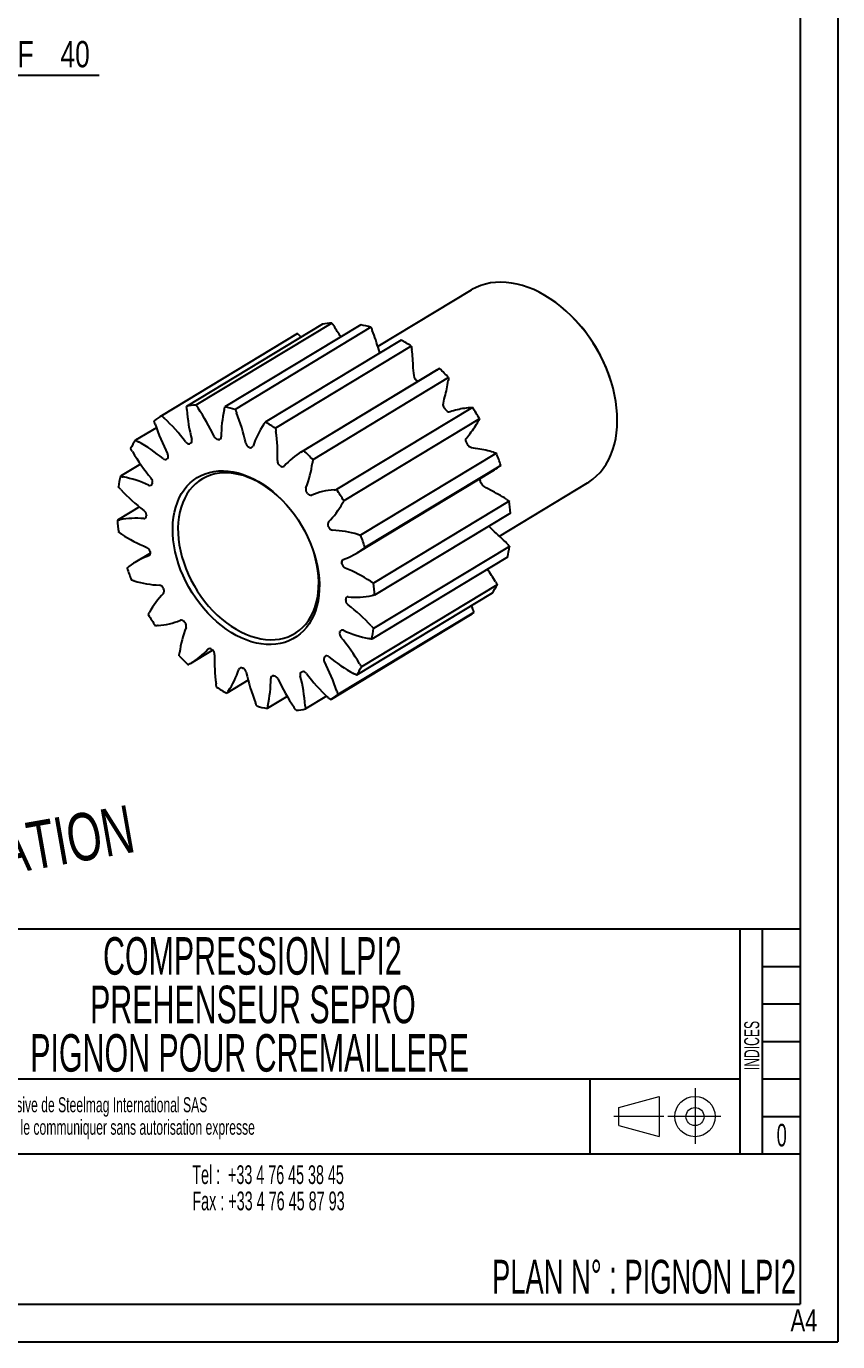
# Model space of a CAD drawing. Header units: millimetres. Extents: x 0 to 210, y 0 to 297.
# Drawn here: x 101.9 to 210, y 0.1 to 175.3 of the extents above; entities that cross this region are included whole.
import ezdxf

# ---------------------------------------------------------------- set-up
doc = ezdxf.new("R2010")
doc.units = ezdxf.units.MM
for name, color, linetype in [('COTES', 21, 'Continuous'), ('FIN', 5, 'Continuous'), ('TEXTE', 6, 'Continuous')]:
    doc.layers.add(name, color=color, linetype=linetype)
doc.layers.add('FORT', color=7, linetype='Continuous', lineweight=25)
doc.styles.add('SLDTEXTSTYLE0', font='TXT', dxfattribs={"width": 0.75})
doc.styles.add('SLDTEXTSTYLE1', font='TXT', dxfattribs={"width": 0.605})
doc.styles.add('SLDTEXTSTYLE2', font='TXT', dxfattribs={"width": 0.57})
doc.styles.add('SLDTEXTSTYLE3', font='TXT', dxfattribs={"width": 0.573043})
doc.styles.add('SLDTEXTSTYLE4', font='TXT', dxfattribs={"width": 0.7})
doc.dimstyles.new('SLDDIMSTYLE0', dxfattribs={"dimtxt": 3.5, "dimasz": 3.302, "dimexe": 0, "dimexo": 0.0625, "dimgap": 0.875, "dimtad": 0, "dimtih": 1, "dimtoh": 1, "dimdec": 3, "dimrnd": 1e-09, "dimzin": 12, "dimdsep": 46, "dimtxsty": 'SLDTEXTSTYLE0', "dimblk1": 'NONE', "dimsah": 1, "dimcen": 0, "dimadec": 0, "dimazin": 3, "dimtfac": 1, "dimtdec": 3, "dimtmove": 0, "dimatfit": 3, "dimldrblk": 'NONE', "dimfxl": 1, "dimfrac": 2, "dimtolj": 1, "dimtzin": 12, "dimarcsym": 0})

# ---------------------------------------------------------------- blocks, each defined once
blk = doc.blocks.new('Bloc1')
at = {"color": 7, "linetype": 'Continuous', "lineweight": 18}
for p, q in [((10.82, 7.42), (10.82, 0)), ((0.66, 4.82), (6.03, 6.31)), ((6.03, 6.31), (6.03, 0.94)), ((6.66, 3.62), (0, 3.62)), ((0.66, 2.43), (0.66, 4.82)), ((14.25, 3.62), (7.18, 3.62)), ((0.66, 2.43), (6.03, 0.94))]:
    blk.add_line(p, q, dxfattribs=at)
for radius in [2.69, 1.2]:
    blk.add_circle((10.82, 3.62), radius, dxfattribs=at)
blk = doc.blocks.new('SW_NOTE_0')
at = {"layer": 'TEXTE', "color": 0, "char_height": 2, "attachment_point": 1, "style": 'SLDTEXTSTYLE1'}
for s, insert in [('Ce document est la propriété exclusive de Steelmag International SAS', (0, 2.58)), ("Il est interdit d'en faire usage ou de le communiquer sans autorisation expresse", (0, -0.42))]:
    blk.add_mtext(s, dxfattribs=dict(at, insert=insert))
blk = doc.blocks.new('SW_NOTE_0_2')
at = {"layer": 'TEXTE', "color": 0, "char_height": 5, "attachment_point": 2, "style": 'SLDTEXTSTYLE1'}
for s, insert in [('COMPRESSION LPI2', (33.05, 6.45)), ('PREHENSEUR SEPRO', (33.12, -0.01)), ('PIGNON POUR CREMAILLERE', (32.68, -6.47))]:
    blk.add_mtext(s, dxfattribs=dict(at, insert=insert))
blk = doc.blocks.new('SW_NOTE_0_3')
at = {"layer": 'TEXTE', "color": 0, "char_height": 2.5, "attachment_point": 1}
for s, insert, style in [('Tel :  +33 4 76 45 38 45', (0, 3.22), 'SLDTEXTSTYLE2'), ('Fax : +33 4 76 45 87 93', (0, -0.28), 'SLDTEXTSTYLE3')]:
    blk.add_mtext(s, dxfattribs=dict(at, insert=insert, style=style))
blk = doc.blocks.new('_D')
at = {"layer": 'COTES'}
for p, q in [((75.33, 157.8), (80.99, 168.78)), ((80.99, 168.78), (111.62, 168.78)), ((57, 122.25), (75.33, 157.8))]:
    blk.add_line(p, q, dxfattribs=at)
blk.add_solid([(75.33, 157.8), (77.3, 160.51), (76.39, 160.97)], dxfattribs=at)
at = {"layer": 'COTES', "char_height": 3.5, "attachment_point": 1, "style": 'SLDTEXTSTYLE0'}
for s, insert in [('%%c', (82.58, 173.3)), ('PRIMITIF', (87.86, 173.35)), ('40', (106.45, 173.35))]:
    blk.add_mtext(s, dxfattribs=dict(at, insert=insert))
blk = doc.blocks.new('_None')

msp = doc.modelspace()

# ---------------------------------------------------------------- linework, layer by layer
at = {"layer": 'FIN'}
for p, q in [((209.9885, 297.0678), (209.9885, 0.0678)), ((204.9885, 292.0678), (204.9885, 5.0678)), ((4.9885, 55.0678), (204.9885, 55.0678)), ((196.9885, 25.0678), (196.9885, 55.0678)), ((199.9885, 25.0678), (199.9885, 55.0678)), ((199.9885, 50.0678), (204.9885, 50.0678)), ((199.9885, 45.0678), (204.9885, 45.0678)), ((199.9885, 40.0678), (204.9885, 40.0678)), ((68.4154, 35.0678), (196.9885, 35.0678)), ((176.9885, 35.0678), (176.9885, 25.0678)), ((199.9885, 35.0678), (204.9885, 35.0678)), ((199.9885, 30.0678), (204.9885, 30.0678)), ((204.9885, 25.0678), (4.9885, 25.0678)), ((4.9885, 5.0678), (204.9885, 5.0678)), ((-0.0115, 0.0678), (209.9885, 0.0678))]:
    msp.add_line(p, q, dxfattribs=at)
at = {"layer": 'FORT'}
for p, q in [((161.1483, 140.1666), (148.7249, 132.6566)), ((174.6217, 136.6034), (174.4961, 136.7282)), ((141.3442, 135.6064), (123.2536, 124.6706)), ((142.5921, 135.7812), (124.5016, 124.8454)), ((146.4487, 135.5441), (128.3581, 124.6083)), ((147.8163, 135.2086), (129.7257, 124.2728)), ((137.8769, 134.2786), (119.7864, 123.3428)), ((138.0205, 134.3638), (119.9299, 123.428)), ((151.8282, 133.515), (133.7376, 122.5792)), ((138.3579, 134.0503), (138.5177, 133.8978)), ((153.1816, 132.7019), (135.091, 121.7661)), ((148.9974, 131.8038), (148.8446, 132.2463)), ((156.9562, 129.7177), (138.8656, 118.7818)), ((156.5369, 129.4787), (138.4463, 118.5429)), ((158.1628, 128.5067), (140.0722, 117.5709)), ((156.5369, 129.4787), (156.6693, 129.5573)), ((179.8268, 127.9097), (179.7748, 128.0789)), ((161.3306, 124.5238), (143.24, 113.588)), ((162.2724, 123.0335), (144.1818, 112.0977)), ((119.2281, 121.8337), (116.4583, 120.1593)), ((164.5233, 118.4419), (146.4327, 107.5061)), ((117.1049, 116.9784), (114.4265, 115.3593)), ((145.9714, 105.1484), (164.062, 116.0842)), ((165.108, 116.8181), (147.0175, 105.8823)), ((162.3475, 114.9115), (162.3252, 115.0343)), ((164.9241, 107.3937), (176.6681, 114.493)), ((116.9717, 111.274), (114.0335, 109.4978)), ((166.2217, 112.0672), (148.1311, 101.1314)), ((166.3922, 110.4689), (148.3016, 99.5331)), ((164.0426, 108.1969), (163.5015, 108.7215)), ((166.2596, 106.0238), (148.169, 95.088)), ((118.4305, 105.1319), (116.3637, 103.8825)), ((165.9991, 104.6074), (147.9086, 93.6716)), ((164.6333, 100.9033), (146.5427, 89.9675)), ((163.9674, 99.8074), (145.8768, 88.8716)), ((142.5487, 85.6881), (160.6393, 96.6239)), ((161.5019, 97.2067), (143.4114, 86.2709)), ((123.8888, 90.488), (126.7166, 92.1975)), ((131.4558, 88.1796), (128.5975, 86.4518)), ((136.6472, 86.0368), (133.977, 84.4226)), ((141.908, 86.0689), (139.0815, 84.3603))]:
    msp.add_line(p, q, dxfattribs=at)
at = {"layer": 'FORT', "flags": 128}
for points in [[(180.5418, 124.4754), (180.4263, 125.3434), (180.2645, 126.2195), (180.057, 127.1), (179.8046, 127.9815), (179.5083, 128.8603), (179.1693, 129.733), (178.789, 130.596), (178.369, 131.4459), (177.9108, 132.2791), (177.4164, 133.0925), (176.8877, 133.8826), (176.3269, 134.6464), (175.7362, 135.3807), (175.118, 136.0826), (174.4748, 136.7492), (173.8092, 137.3779), (173.1239, 137.9662), (172.4216, 138.5116), (171.7051, 139.012), (170.9774, 139.4653), (170.2414, 139.8698), (169.4999, 140.2238), (168.7561, 140.5259), (168.0129, 140.7748), (167.2734, 140.9696), (166.5404, 141.1095), (165.8169, 141.1939), (165.1059, 141.2224), (164.4102, 141.1951), (163.7326, 141.1119), (163.0758, 140.9731), (162.4425, 140.7795), (161.8353, 140.5317), (161.2566, 140.2308), (161.1483, 140.1666)], [(137.8769, 134.2786), (137.8906, 134.2869), (138.0205, 134.3638)], [(176.6681, 114.493), (176.8379, 114.5989), (177.3696, 114.9773), (177.8672, 115.4054), (178.3287, 115.8815), (178.7524, 116.4037), (179.1364, 116.9699), (179.4792, 117.5778), (179.7794, 118.225), (180.0359, 118.9089), (180.2475, 119.6266), (180.4135, 120.3754), (180.5332, 121.1522), (180.606, 121.9538), (180.6318, 122.7771), (180.6103, 123.6188), (180.5418, 124.4754)], [(121.4729, 106.8942), (121.4127, 107.6702), (121.3989, 108.4312), (121.4316, 109.1735), (121.5107, 109.8936), (121.6359, 110.5881), (121.8065, 111.2537), (122.0217, 111.8871), (122.2805, 112.4854), (122.5816, 113.0458), (122.9236, 113.5654), (123.305, 114.042), (123.7238, 114.4732), (124.1781, 114.8569), (124.6656, 115.1913), (125.1842, 115.4748), (125.7313, 115.7062), (126.3043, 115.8841), (126.9004, 116.008), (127.5169, 116.077), (128.1508, 116.091), (128.7991, 116.0497), (129.4587, 115.9536), (130.1264, 115.8029), (130.799, 115.5984), (131.4734, 115.3411), (132.1464, 115.0322), (132.8147, 114.6732), (133.4751, 114.2658), (134.1246, 113.812), (134.76, 113.3138), (135.3782, 112.7737), (135.9764, 112.1943), (136.5516, 111.5782), (137.1012, 110.9285), (137.6226, 110.2483), (138.1131, 109.5407), (138.5706, 108.8091), (138.9928, 108.0572), (139.3777, 107.2883), (139.7234, 106.5062), (140.0284, 105.7146), (140.2912, 104.9173), (140.5105, 104.1181), (140.6853, 103.3208), (140.8147, 102.5292), (140.8981, 101.7471), (140.9352, 100.9781), (140.9257, 100.226), (140.8697, 99.4944), (140.7675, 98.7866), (140.6196, 98.1062), (140.4266, 97.4563), (140.1894, 96.8401), (139.9093, 96.2604), (139.5875, 95.7201), (139.2256, 95.2217), (138.8253, 94.7676), (138.3885, 94.3599), (137.9173, 94.0006), (137.4139, 93.6914), (136.8808, 93.4338), (136.3204, 93.2291), (135.7355, 93.0781), (135.1288, 92.9816), (134.5032, 92.9401), (133.8618, 92.9537), (133.2075, 93.0224), (132.5434, 93.1459), (131.8729, 93.3236), (131.1989, 93.5546), (130.5248, 93.8379), (129.8538, 94.172), (129.189, 94.5555), (128.5337, 94.9863), (127.8909, 95.4627), (127.2637, 95.9821), (126.6552, 96.5422), (126.0681, 97.1403), (125.5053, 97.7736), (124.9695, 98.4389), (124.4633, 99.1333), (123.989, 99.8533), (123.5489, 100.5955), (123.1451, 101.3563), (122.7796, 102.1323), (122.454, 102.9196), (122.1699, 103.7145), (121.9288, 104.5132), (121.7316, 105.3119), (121.5794, 106.1069), (121.4729, 106.8942)], [(135.8874, 112.2842), (135.3303, 112.8052), (134.7174, 113.3217), (134.0885, 113.7953), (133.4465, 114.2236), (132.7947, 114.6045), (132.1364, 114.9361), (131.4748, 115.2167), (130.8133, 115.4449), (130.155, 115.6196), (129.5034, 115.7399), (128.8616, 115.8053), (128.2328, 115.8153), (127.6202, 115.77), (127.0269, 115.6695), (126.4557, 115.5145), (125.9095, 115.3055), (125.3911, 115.0438), (124.9031, 114.7305), (124.4478, 114.3673), (124.0275, 113.9559), (123.6443, 113.4985), (123.3002, 112.9972), (122.9969, 112.4547), (122.7358, 111.8735), (122.5182, 111.2566), (122.3453, 110.607), (122.2179, 109.928), (122.1367, 109.2231), (122.102, 108.4956), (122.114, 107.7492), (122.1726, 106.9876)], [(122.1726, 106.9876), (122.2777, 106.2147), (122.4286, 105.4342), (122.6245, 104.6501), (122.8646, 103.8663), (123.1476, 103.0866), (123.4721, 102.315), (123.8365, 101.5553), (124.239, 100.8113), (124.6776, 100.0867), (125.15, 99.3851), (125.654, 98.7099), (126.187, 98.0647), (126.7463, 97.4525), (127.3293, 96.8765), (127.9329, 96.3394), (128.5542, 95.844), (129.19, 95.3928), (129.8373, 94.9879), (130.4927, 94.6315), (131.1531, 94.3252), (131.8151, 94.0706), (132.4754, 93.8691), (133.1308, 93.7215), (133.7779, 93.6286), (134.4136, 93.5908), (135.0346, 93.6085), (135.638, 93.6814), (136.2206, 93.8093), (136.7796, 93.9914), (137.3122, 94.2269), (137.8158, 94.5146), (138.2878, 94.853), (138.7258, 95.2405), (139.1278, 95.6752), (139.4916, 96.1549), (139.8156, 96.6771), (140.098, 97.2393), (140.3375, 97.8388), (140.5328, 98.4724), (140.683, 99.1371), (140.7874, 99.8295), (140.8455, 100.5461), (140.8568, 101.2836), (140.8214, 102.038), (140.7395, 102.8057), (140.6115, 103.5829), (140.438, 104.3657), (140.2399, 105.0842)], [(161.1975, 98.133), (161.2551, 97.9663), (161.3607, 97.6506)]]:
    msp.add_lwpolyline(points, dxfattribs=at)
at = {"layer": 'FORT'}
for centre, radius, start, end in [((143.593, 124.0912), 11.7327, 94.893587, 101.050475), ((118.6245, 119.1167), 29.1917, 30.493992, 33.870189), ((143.236, 119.4962), 16.3663, 73.748235, 78.679586), ((159.9422, 121.9099), 20.7699, 17.278669, 45.027535), ((122.8552, 124.8808), 27.0129, 15.822965, 21.47413), ((140.6355, 113.3514), 23.0618, 57.042413, 60.965678), ((131.9009, 129.2496), 21.5581, 1.465622, 8.034341), ((136.8317, 108.4581), 29.2739, 43.22464, 46.571029), ((142.8563, 130.2491), 15.4042, 343.798533, 352.01829), ((125.5024, 113.1554), 11.7327, 94.893587, 101.050475), ((100.5916, 108.2161), 29.1242, 25.303338, 33.875872), ((125.1455, 108.5604), 16.3663, 73.748235, 78.679586), ((161.8596, 114.1031), 10.4332, 94.819486, 105.479726), ((134.6704, 106.6331), 32.1068, 30.717617, 33.864121), ((125.1309, 114.5021), 10.3306, 120.22856, 126.930827), ((101.3598, 103.1806), 27.4746, 37.600856, 46.513602), ((146.6417, 126.0054), 23.4277, 184.319347, 194.232397), ((145.0645, 120.4911), 17.2086, 167.434702, 179.615343), ((105.3287, 114.1394), 26.4168, 12.380086, 21.529493), ((138.8458, 109.2238), 24.1582, 38.387918, 38.605893), ((152.4573, 127.9003), 10.9543, 321.449203, 331.768301), ((145.7564, 131.096), 28.0984, 198.208052, 206.988225), ((143.5363, 115.5516), 12.0606, 145.98414, 161.429149), ((122.545, 102.4155), 23.0618, 57.042413, 60.965678), ((114.6405, 118.3892), 20.7256, 357.39044, 8.148688), ((126.675, 113.2007), 12.3614, 145.740938, 151.687211), ((105.9539, 100.4765), 22.3122, 50.585804, 60.827054), ((123.5785, 120.2195), 0.5284, 211.377224, 281.863557), ((126.585, 112.043), 8.1892, 110.275133, 110.723487), ((123.5508, 120.0885), 0.4132, 298.371147, 22.34754), ((127.5608, 120.9231), 0.6897, 202.05784, 260.471662), ((126.8326, 109.6874), 10.5734, 86.293099, 86.671228), ((127.5281, 120.5689), 0.3304, 267.948429, 6.569333), ((131.918, 119.9689), 0.8041, 191.899902, 244.369706), ((125.7195, 105.283), 15.1373, 66.964845, 67.262526), ((131.7988, 119.4944), 0.3214, 240.948696, 341.54272), ((138.5856, 108.9777), 24.5104, 26.006875, 26.222757), ((140.9197, 133.421), 28.9397, 210.693389, 219.302353), ((120.4107, 117.9785), 0.3925, 222.291477, 309.419588), ((126.804, 111.8954), 8.4354, 136.30953, 136.749119), ((120.248, 118.0435), 0.5582, 324.863326, 32.66548), ((136.1562, 117.4412), 0.8117, 179.692794, 231.818505), ((143.4019, 110.3658), 9.5613, 120.294739, 138.332517), ((118.7411, 97.5223), 29.2739, 43.22464, 46.571029), ((160.0987, 104.7362), 14.4009, 73.664634, 82.26214), ((136.4854, 107.4274), 30.1237, 18.163981, 21.447124), ((123.0232, 100.7568), 20.4215, 51.547295, 51.791108), ((136.005, 117.0133), 0.3865, 223.065148, 311.160724), ((125.4622, 119.1712), 14.6948, 338.654556, 352.190086), ((159.2025, 124.1224), 9.3929, 301.155275, 306.944053), ((131.4992, 111.4879), 17.5061, 167.223536, 171.938388), ((111.5711, 99.5051), 16.1117, 65.725857, 78.454231), ((118.3579, 114.4713), 0.3232, 239.652972, 339.856667), ((117.9933, 114.6105), 0.7166, 345.152307, 42.019305), ((129.2565, 110.4912), 11.2794, 159.578131, 159.940313), ((141.6224, 110.0081), 21.2973, 13.073883, 13.310965), ((133.1096, 131.0441), 25.5196, 223.127924, 232.490832), ((139.8304, 113.6287), 0.7084, 164.133341, 221.461487), ((120.4209, 98.0859), 24.1582, 38.387918, 38.605893), ((139.7974, 113.3624), 0.5192, 211.928607, 283.291979), ((143.7223, 103.4495), 10.1481, 94.690288, 112.02413), ((116.5798, 95.6973), 32.1068, 30.717617, 33.864121), ((154.7472, 95.21), 20.3911, 56.984698, 63.801869), ((117.0748, 110.1546), 0.8145, 0.474366, 52.472714), ((134.6703, 116.7697), 10.5948, 315.077596, 331.919541), ((142.1204, 108.6878), 24.3371, 4.19691, 7.981874), ((138.3053, 111.2789), 24.3371, 184.19691, 187.981874), ((116.4999, 98.3954), 11.3753, 84.760014, 100.820702), ((117.5605, 110.0503), 0.3279, 266.21272, 5.381554), ((134.0014, 109.6405), 16.1205, 178.148585, 178.434035), ((142.6133, 108.9618), 0.5488, 143.504476, 212.125866), ((120.1607, 97.8398), 24.5104, 26.006875, 26.222757), ((125.2596, 124.0331), 19.556, 236.858577, 248.042263), ((142.8178, 108.8488), 0.6809, 202.6049, 261.546152), ((142.1518, 94.4421), 13.7449, 73.48701, 87.640447), ((118.3949, 96.4916), 30.1237, 18.163981, 21.447124), ((146.8499, 88.4449), 26.1865, 43.19335, 48.962857), ((117.6114, 105.1695), 0.8, 12.531713, 65.187596), ((118.0346, 105.1074), 0.4065, 296.670437, 21.639492), ((139.1376, 110.1607), 21.2973, 193.073883, 193.310965), ((141.0899, 113.2227), 9.435, 288.720523, 306.919296), ((148.9265, 108.4789), 17.5061, 347.223536, 351.938388), ((121.2453, 95.8083), 9.435, 108.720523, 126.919296), ((144.3005, 103.9235), 0.4065, 116.670437, 201.639492), ((123.1975, 98.8702), 21.2973, 13.073883, 13.310965), ((144.7237, 103.8614), 0.8, 192.531713, 245.187596), ((143.9403, 112.5394), 30.1237, 198.163981, 201.447124), ((137.0755, 84.9978), 19.556, 56.858577, 68.042263), ((139.3151, 86.4223), 29.1669, 30.710473, 34.609107), ((120.1833, 114.5889), 13.7449, 253.48701, 267.640447), ((119.5173, 100.1821), 0.6809, 22.6049, 81.546152), ((142.1744, 111.1911), 24.5104, 206.006875, 206.222757), ((119.7219, 100.0691), 0.5488, 323.504476, 32.125866), ((124.0298, 97.752), 24.3371, 4.19691, 7.981874), ((153.7507, 106.7661), 12.3614, 325.740938, 331.687211), ((127.6648, 92.2612), 10.5948, 135.077596, 151.919541), ((128.3337, 99.3904), 16.1205, 358.148585, 358.434035), ((145.2603, 98.8764), 0.8145, 180.474366, 232.472714), ((144.7746, 98.9806), 0.3279, 86.21272, 185.381554), ((129.2256, 77.9868), 25.5196, 43.127924, 52.490832), ((145.8352, 110.6356), 11.3753, 264.760014, 280.820702), ((145.7553, 113.3336), 32.1068, 210.717617, 213.864121), ((155.2931, 105.467), 10.3335, 301.155645, 306.930404), ((118.6128, 105.5815), 10.1481, 274.690288, 292.02413), ((136.8729, 89.8598), 14.6948, 158.654556, 172.190086), ((122.5377, 95.6686), 0.5192, 31.928607, 103.291979), ((141.9142, 110.945), 24.1582, 218.387918, 218.605893), ((122.5047, 95.4022), 0.7084, 344.133341, 41.461487), ((133.0787, 98.5397), 11.2794, 339.578131, 339.940313), ((143.9772, 94.5596), 0.3232, 59.652972, 159.856667), ((150.7641, 109.5258), 16.1117, 245.725857, 258.454231), ((130.8359, 97.5431), 17.5061, 347.223536, 351.938388), ((144.3418, 94.4204), 0.7166, 165.152307, 222.019305), ((121.4155, 75.6099), 28.9397, 30.693389, 39.302353), ((143.594, 111.5086), 29.2739, 223.22464, 226.571029), ((118.9332, 98.6651), 9.5613, 300.294739, 318.332517), ((126.3301, 92.0177), 0.3865, 43.065148, 131.160724), ((139.312, 108.2741), 20.4215, 231.547295, 231.791108), ((126.1789, 91.5897), 0.8117, 359.692794, 51.818505), ((147.6947, 90.6417), 20.7256, 177.39044, 188.148688), ((142.0871, 90.9874), 0.5582, 144.863326, 212.66548), ((135.5311, 97.1355), 8.4354, 316.30953, 316.749119), ((141.9244, 91.0524), 0.3925, 42.291477, 129.419588), ((156.3813, 108.5544), 22.3122, 230.585804, 240.827054), ((118.7988, 93.4794), 12.0606, 325.98414, 341.429149), ((130.5363, 89.5366), 0.3214, 60.948696, 161.54272), ((136.6156, 103.7479), 15.1373, 246.964845, 247.262526), ((130.4171, 89.0621), 0.8041, 11.899902, 64.369706), ((116.5787, 77.9349), 28.0984, 18.208052, 26.988225), ((135.6601, 95.8303), 12.3614, 325.740938, 331.687211), ((157.0064, 94.8915), 26.4168, 192.380086, 201.529493), ((117.2706, 88.5398), 17.2086, 347.434702, 359.615343), ((134.8071, 88.4621), 0.3304, 87.948429, 186.569333), ((135.5025, 99.3436), 10.5734, 266.293099, 266.671228), ((134.7744, 88.1078), 0.6897, 22.05784, 80.471662), ((161.7435, 100.8148), 29.1242, 205.303338, 213.875872), ((138.7843, 88.9425), 0.4132, 118.371147, 202.34754), ((115.6934, 83.0255), 23.4277, 4.319347, 14.232397), ((135.7501, 96.9879), 8.1892, 290.275133, 290.723487), ((138.7566, 88.8114), 0.5284, 31.377224, 101.863557), ((160.9753, 105.8503), 27.4746, 217.600856, 226.513602), ((139.7902, 106.6154), 23.0618, 237.042413, 240.965678), ((137.2042, 94.5288), 10.3306, 300.22856, 306.930827), ((137.1896, 100.4705), 16.3663, 253.748235, 258.679586), ((136.8327, 95.8755), 11.7327, 274.893587, 281.050475)]:
    msp.add_arc(centre, radius, start, end, dxfattribs=at)
for points in [[(142.5921, 135.7812), (142.5961, 135.7756), (142.6018, 135.7673), (142.6093, 135.7565)], [(142.6093, 135.7565), (142.6211, 135.7395), (142.6385, 135.7144), (142.6601, 135.6831)], [(142.6601, 135.6831), (142.6837, 135.6489), (142.7119, 135.6078), (142.7427, 135.5626)], [(142.7427, 135.5626), (142.7762, 135.5135), (142.8124, 135.4601), (142.8489, 135.4058)], [(142.8489, 135.4058), (142.8534, 135.3991), (142.8579, 135.3924), (142.8624, 135.3856)], [(147.8163, 135.2086), (147.8189, 135.2023), (147.8227, 135.1931), (147.8276, 135.181)], [(147.8276, 135.181), (147.8354, 135.1621), (147.8469, 135.1342), (147.8611, 135.0994)], [(147.8611, 135.0994), (147.8766, 135.0613), (147.8951, 135.0157), (147.9152, 134.9655)], [(147.9152, 134.9655), (147.9371, 134.9111), (147.9606, 134.8519), (147.9842, 134.792)], [(138.0205, 134.3638), (138.0254, 134.3594), (138.0325, 134.3529), (138.0418, 134.3443)], [(138.0418, 134.3443), (138.0565, 134.3309), (138.0781, 134.3112), (138.105, 134.2864)], [(138.105, 134.2864), (138.1343, 134.2593), (138.1695, 134.2268), (138.208, 134.191)], [(138.208, 134.191), (138.2499, 134.152), (138.2951, 134.1096), (138.3409, 134.0663)], [(138.3409, 134.0663), (138.3466, 134.061), (138.3523, 134.0556), (138.3579, 134.0503)], [(147.9842, 134.792), (147.9871, 134.7846), (147.9901, 134.7771), (147.993, 134.7697)], [(153.1816, 132.7019), (153.1826, 132.6956), (153.1841, 132.6864), (153.186, 132.6743)], [(153.186, 132.6743), (153.189, 132.6553), (153.1934, 132.6273), (153.1988, 132.5923)], [(153.1988, 132.5923), (153.2047, 132.5542), (153.2117, 132.5084), (153.2191, 132.4583)], [(153.2191, 132.4583), (153.2272, 132.4038), (153.2358, 132.3448), (153.2442, 132.285)], [(153.2442, 132.285), (153.2453, 132.2776), (153.2463, 132.2701), (153.2474, 132.2627)], [(153.6333, 128.5012), (153.5217, 128.8686), (153.464, 129.3026), (153.4519, 129.801)], [(156.8644, 129.6678), (156.8912, 129.6826), (156.9136, 129.6947), (156.9295, 129.7033)], [(156.9295, 129.7033), (156.9382, 129.708), (156.9449, 129.7116), (156.9494, 129.714)], [(156.9494, 129.714), (156.9524, 129.7156), (156.9546, 129.7168), (156.9562, 129.7177)], [(156.6693, 129.5573), (156.7008, 129.5756), (156.7323, 129.5937), (156.7625, 129.6108)], [(156.7625, 129.6108), (156.7997, 129.6319), (156.8346, 129.6514), (156.8644, 129.6678)], [(158.1141, 128.1301), (158.1131, 128.1235), (158.1122, 128.1168), (158.1113, 128.1101)], [(158.1353, 128.2863), (158.1289, 128.2371), (158.1217, 128.1839), (158.1141, 128.1301)], [(158.1508, 128.4074), (158.1465, 128.3729), (158.1413, 128.3316), (158.1353, 128.2863)], [(158.1598, 128.4816), (158.1578, 128.4644), (158.1547, 128.439), (158.1508, 128.4074)], [(158.1628, 128.5067), (158.1621, 128.501), (158.1611, 128.4926), (158.1598, 128.4816)], [(123.2541, 124.6607), (123.2539, 124.6651), (123.2537, 124.6684), (123.2536, 124.6706)], [(123.2557, 124.6312), (123.255, 124.6441), (123.2545, 124.654), (123.2541, 124.6607)], [(123.2612, 124.5344), (123.2588, 124.5744), (123.257, 124.6075), (123.2557, 124.6312)], [(123.2707, 124.3819), (123.267, 124.4378), (123.2638, 124.49), (123.2612, 124.5344)], [(124.5016, 124.8454), (124.5055, 124.8398), (124.5112, 124.8315), (124.5187, 124.8207)], [(124.5187, 124.8207), (124.5305, 124.8037), (124.5479, 124.7786), (124.5695, 124.7473)], [(124.5695, 124.7473), (124.5931, 124.713), (124.6213, 124.672), (124.6522, 124.6268)], [(124.6522, 124.6268), (124.6856, 124.5776), (124.7218, 124.5242), (124.7583, 124.47)], [(124.7583, 124.47), (124.7628, 124.4633), (124.7674, 124.4565), (124.7719, 124.4498)], [(128.2966, 124.3577), (128.3081, 124.4065), (128.3191, 124.4517), (128.3286, 124.4903)], [(128.3286, 124.4903), (128.3371, 124.525), (128.3443, 124.5537), (128.3495, 124.5742)], [(128.3495, 124.5742), (128.3523, 124.5853), (128.3544, 124.5939), (128.3559, 124.5997)], [(128.3559, 124.5997), (128.3569, 124.6035), (128.3576, 124.6064), (128.3581, 124.6083)], [(157.4378, 124.878), (157.4509, 125.1674), (157.5241, 125.5253), (157.6487, 125.9511)], [(160.9831, 124.4994), (161.0214, 124.5027), (161.0597, 124.5058), (161.0964, 124.5086)], [(161.0964, 124.5086), (161.1416, 124.512), (161.1837, 124.5149), (161.2198, 124.5172)], [(161.2198, 124.5172), (161.2523, 124.5193), (161.2792, 124.5209), (161.2984, 124.522)], [(161.2984, 124.522), (161.3089, 124.5226), (161.317, 124.5231), (161.3224, 124.5234)], [(161.3224, 124.5234), (161.326, 124.5236), (161.3287, 124.5237), (161.3306, 124.5238)], [(118.9269, 122.7497), (118.9255, 122.7542), (118.9245, 122.7577), (118.9237, 122.76)], [(118.9364, 122.7191), (118.9323, 122.7325), (118.9291, 122.7427), (118.9269, 122.7497)], [(118.9677, 122.619), (118.9547, 122.6603), (118.944, 122.6946), (118.9364, 122.7191)], [(119.9299, 123.428), (119.9348, 123.4236), (119.9419, 123.4171), (119.9513, 123.4085)], [(119.9513, 123.4085), (119.9659, 123.3951), (119.9875, 123.3754), (120.0144, 123.3506)], [(120.0144, 123.3506), (120.0438, 123.3235), (120.0789, 123.291), (120.1174, 123.2552)], [(120.1174, 123.2552), (120.1593, 123.2162), (120.2046, 123.1738), (120.2504, 123.1305)], [(120.2504, 123.1305), (120.256, 123.1252), (120.2617, 123.1198), (120.2674, 123.1144)], [(123.2805, 124.241), (123.277, 124.2887), (123.2737, 124.3364), (123.2707, 124.3819)], [(128.2681, 124.2349), (128.2776, 124.2766), (128.2872, 124.3181), (128.2966, 124.3577)], [(129.7257, 124.2728), (129.7283, 124.2665), (129.7321, 124.2573), (129.7371, 124.2452)], [(129.7371, 124.2452), (129.7448, 124.2263), (129.7563, 124.1984), (129.7705, 124.1636)], [(129.7705, 124.1636), (129.786, 124.1255), (129.8045, 124.0798), (129.8246, 124.0297)], [(129.8246, 124.0297), (129.8465, 123.9753), (129.87, 123.9161), (129.8936, 123.8562)], [(129.8936, 123.8562), (129.8966, 123.8487), (129.8995, 123.8413), (129.9024, 123.8339)], [(159.075, 124.1578), (158.6958, 124.0522), (158.4049, 123.9679), (158.2056, 123.9127)], [(162.117, 122.7342), (162.1142, 122.729), (162.1114, 122.7237), (162.1085, 122.7184)], [(162.1826, 122.8579), (162.1622, 122.8189), (162.1399, 122.7767), (162.117, 122.7342)], [(162.2323, 122.9543), (162.2183, 122.9268), (162.2013, 122.8939), (162.1826, 122.8579)], [(162.2623, 123.0135), (162.2554, 122.9997), (162.2452, 122.9795), (162.2323, 122.9543)], [(162.2724, 123.0335), (162.2701, 123.0289), (162.2667, 123.0222), (162.2623, 123.0135)], [(119.0178, 122.4613), (118.9993, 122.5191), (118.9822, 122.573), (118.9677, 122.619)], [(119.0649, 122.3162), (119.0488, 122.3653), (119.0329, 122.4144), (119.0178, 122.4613)], [(133.5395, 122.2985), (133.561, 122.3301), (133.5827, 122.3615), (133.6035, 122.3913)], [(133.6035, 122.3913), (133.6291, 122.428), (133.6532, 122.462), (133.6739, 122.4909)], [(133.6739, 122.4909), (133.6925, 122.5169), (133.708, 122.5384), (133.7191, 122.5537)], [(133.7191, 122.5537), (133.7251, 122.562), (133.7298, 122.5684), (133.7329, 122.5727)], [(133.7329, 122.5727), (133.735, 122.5756), (133.7366, 122.5777), (133.7376, 122.5792)], [(135.091, 121.7661), (135.092, 121.7598), (135.0935, 121.7506), (135.0954, 121.7385)], [(135.0954, 121.7385), (135.0984, 121.7195), (135.1028, 121.6915), (135.1082, 121.6565)], [(135.1082, 121.6565), (135.1141, 121.6184), (135.1211, 121.5726), (135.1286, 121.5225)], [(135.1286, 121.5225), (135.1367, 121.468), (135.1452, 121.409), (135.1537, 121.3492)], [(135.1537, 121.3492), (135.1547, 121.3417), (135.1558, 121.3343), (135.1568, 121.3269)], [(160.4609, 120.3438), (160.5845, 120.5189), (160.7751, 120.7619), (161.0242, 121.0734)], [(116.4583, 120.1593), (116.4637, 120.1565), (116.4715, 120.1524), (116.4817, 120.147)], [(116.4817, 120.147), (116.4978, 120.1385), (116.5215, 120.1259), (116.551, 120.1102)], [(116.551, 120.1102), (116.5833, 120.0929), (116.622, 120.0722), (116.6644, 120.0492)], [(116.6644, 120.0492), (116.7105, 120.0242), (116.7605, 119.9969), (116.8111, 119.9689)], [(116.8111, 119.9689), (116.8173, 119.9654), (116.8236, 119.962), (116.8299, 119.9585)], [(162.0377, 119.006), (161.6076, 119.0636), (161.2624, 119.1361), (161.0065, 119.2309)], [(115.798, 119.0538), (115.7955, 119.0581), (115.7936, 119.0613), (115.7924, 119.0635)], [(115.8144, 119.0252), (115.8072, 119.0377), (115.8017, 119.0473), (115.798, 119.0538)], [(115.8684, 118.9314), (115.846, 118.9701), (115.8275, 119.0022), (115.8144, 119.0252)], [(115.9542, 118.7842), (115.9226, 118.838), (115.8933, 118.8884), (115.8684, 118.9314)], [(116.0341, 118.6489), (116.0069, 118.6947), (115.9799, 118.7404), (115.9542, 118.7842)], [(138.5787, 118.6215), (138.6102, 118.6398), (138.6417, 118.6579), (138.672, 118.675)], [(138.672, 118.675), (138.7092, 118.6961), (138.744, 118.7155), (138.7738, 118.732)], [(138.7738, 118.732), (138.8007, 118.7468), (138.823, 118.7589), (138.8389, 118.7675)], [(138.8389, 118.7675), (138.8476, 118.7722), (138.8543, 118.7758), (138.8588, 118.7782)], [(138.8588, 118.7782), (138.8618, 118.7798), (138.8641, 118.781), (138.8656, 118.7818)], [(140.0602, 117.4716), (140.056, 117.4371), (140.0507, 117.3958), (140.0448, 117.3505)], [(140.0693, 117.5458), (140.0672, 117.5286), (140.0642, 117.5032), (140.0602, 117.4716)], [(140.0722, 117.5709), (140.0716, 117.5652), (140.0706, 117.5568), (140.0693, 117.5458)], [(164.1491, 118.5558), (164.1906, 118.5438), (164.2319, 118.5315), (164.2715, 118.5197)], [(164.2715, 118.5197), (164.3201, 118.5051), (164.3656, 118.4912), (164.4043, 118.4792)], [(164.4043, 118.4792), (164.4392, 118.4684), (164.4681, 118.4593), (164.4888, 118.4528)], [(164.4888, 118.4528), (164.5, 118.4493), (164.5087, 118.4465), (164.5145, 118.4447)], [(164.5145, 118.4447), (164.5184, 118.4435), (164.5213, 118.4425), (164.5233, 118.4419)], [(140.0235, 117.1943), (140.0226, 117.1877), (140.0216, 117.181), (140.0207, 117.1743)], [(140.0448, 117.3505), (140.0383, 117.3013), (140.0311, 117.2481), (140.0235, 117.1943)], [(164.8613, 116.6254), (164.8568, 116.622), (164.8524, 116.6187), (164.8479, 116.6153)], [(164.9647, 116.7046), (164.9324, 116.6795), (164.8972, 116.6525), (164.8613, 116.6254)], [(165.0438, 116.7667), (165.0214, 116.7489), (164.9944, 116.7276), (164.9647, 116.7046)], [(165.0919, 116.8051), (165.0808, 116.7961), (165.0644, 116.783), (165.0438, 116.7667)], [(165.108, 116.8181), (165.1044, 116.8151), (165.099, 116.8108), (165.0919, 116.8051)], [(114.1735, 113.9348), (114.1702, 113.9384), (114.1677, 113.9411), (114.1661, 113.9429)], [(114.1952, 113.9109), (114.1857, 113.9213), (114.1784, 113.9294), (114.1735, 113.9348)], [(114.2668, 113.8327), (114.2372, 113.8649), (114.2127, 113.8917), (114.1952, 113.9109)], [(114.4265, 115.3593), (114.4318, 115.3584), (114.4395, 115.3571), (114.4497, 115.3553)], [(114.4497, 115.3553), (114.4656, 115.3526), (114.4891, 115.3485), (114.5184, 115.3432)], [(114.5184, 115.3432), (114.5504, 115.3375), (114.5888, 115.3306), (114.631, 115.3227)], [(114.631, 115.3227), (114.6769, 115.3141), (114.7266, 115.3045), (114.7771, 115.2946)], [(114.7771, 115.2946), (114.7833, 115.2933), (114.7896, 115.2921), (114.7958, 115.2908)], [(163.7494, 113.5063), (163.3106, 113.7214), (162.9511, 113.9474), (162.6768, 114.1909)], [(114.3799, 113.7102), (114.3383, 113.755), (114.2997, 113.7968), (114.2668, 113.8327)], [(114.4846, 113.5982), (114.449, 113.636), (114.4136, 113.6739), (114.3799, 113.7102)], [(142.8925, 113.5636), (142.9308, 113.5669), (142.9691, 113.57), (143.0058, 113.5728)], [(143.0058, 113.5728), (143.051, 113.5762), (143.0932, 113.5791), (143.1293, 113.5814)], [(143.1293, 113.5814), (143.1617, 113.5835), (143.1886, 113.5851), (143.2079, 113.5862)], [(143.2079, 113.5862), (143.2184, 113.5868), (143.2264, 113.5873), (143.2319, 113.5876)], [(143.2319, 113.5876), (143.2355, 113.5878), (143.2382, 113.5879), (143.24, 113.588)], [(165.8575, 112.3084), (165.898, 112.2821), (165.9384, 112.2558), (165.9769, 112.2305)], [(165.9769, 112.2305), (166.0244, 112.1993), (166.0686, 112.17), (166.1062, 112.1448)], [(144.0265, 111.7984), (144.0237, 111.7931), (144.0208, 111.7879), (144.018, 111.7826)], [(144.092, 111.9221), (144.0716, 111.8831), (144.0493, 111.8409), (144.0265, 111.7984)], [(144.1418, 112.0185), (144.1277, 111.991), (144.1108, 111.9581), (144.092, 111.9221)], [(144.1718, 112.0777), (144.1648, 112.0639), (144.1546, 112.0437), (144.1418, 112.0185)], [(144.1818, 112.0977), (144.1795, 112.0931), (144.1762, 112.0864), (144.1718, 112.0777)], [(166.1062, 112.1448), (166.1401, 112.1222), (166.1682, 112.1033), (166.1882, 112.0898)], [(166.1882, 112.0898), (166.1992, 112.0825), (166.2076, 112.0768), (166.2132, 112.073)], [(166.2132, 112.073), (166.217, 112.0704), (166.2198, 112.0685), (166.2217, 112.0672)], [(114.0335, 109.4978), (114.0382, 109.4989), (114.0451, 109.5005), (114.0542, 109.5026)], [(114.0542, 109.5026), (114.0684, 109.5058), (114.0893, 109.5106), (114.1155, 109.5164)], [(114.1155, 109.5164), (114.1442, 109.5228), (114.1786, 109.5303), (114.2164, 109.5383)], [(114.2164, 109.5383), (114.2574, 109.547), (114.3021, 109.5561), (114.3475, 109.5651)], [(114.3475, 109.5651), (114.3531, 109.5662), (114.3588, 109.5673), (114.3644, 109.5684)], [(114.2125, 107.8938), (114.2087, 107.8963), (114.2059, 107.8982), (114.204, 107.8995)], [(114.2374, 107.8769), (114.2265, 107.8843), (114.2181, 107.89), (114.2125, 107.8938)], [(114.3194, 107.8219), (114.2855, 107.8446), (114.2575, 107.8634), (114.2374, 107.8769)], [(114.4488, 107.7363), (114.4013, 107.7675), (114.3571, 107.7968), (114.3194, 107.8219)], [(114.5682, 107.6584), (114.5277, 107.6846), (114.4873, 107.711), (114.4488, 107.7363)], [(146.0585, 107.62), (146.1, 107.608), (146.1414, 107.5957), (146.1809, 107.5839)], [(146.1809, 107.5839), (146.2296, 107.5693), (146.275, 107.5554), (146.3138, 107.5434)], [(146.3138, 107.5434), (146.3486, 107.5326), (146.3776, 107.5235), (146.3982, 107.517)], [(146.3982, 107.517), (146.4095, 107.5135), (146.4181, 107.5107), (146.424, 107.5089)], [(146.424, 107.5089), (146.4278, 107.5076), (146.4307, 107.5067), (146.4327, 107.5061)], [(146.7707, 105.6896), (146.7663, 105.6862), (146.7618, 105.6829), (146.7574, 105.6795)], [(146.8741, 105.7687), (146.8418, 105.7437), (146.8066, 105.7167), (146.7707, 105.6896)], [(146.9533, 105.8309), (146.9308, 105.8131), (146.9039, 105.7918), (146.8741, 105.7687)], [(147.0013, 105.8693), (146.9902, 105.8603), (146.9738, 105.8472), (146.9533, 105.8309)], [(147.0175, 105.8823), (147.0138, 105.8793), (147.0084, 105.875), (147.0013, 105.8693)], [(165.9411, 106.3686), (165.9767, 106.3307), (166.0121, 106.2928), (166.0458, 106.2565)], [(166.0458, 106.2565), (166.0874, 106.2118), (166.126, 106.1699), (166.1589, 106.1341)], [(166.1589, 106.1341), (166.1885, 106.1018), (166.213, 106.075), (166.2305, 106.0559)], [(166.2305, 106.0559), (166.24, 106.0454), (166.2473, 106.0374), (166.2522, 106.032)], [(166.2522, 106.032), (166.2555, 106.0284), (166.2579, 106.0257), (166.2596, 106.0238)], [(115.3176, 103.1487), (115.3213, 103.1516), (115.3267, 103.156), (115.3338, 103.1617)], [(115.3338, 103.1617), (115.3449, 103.1706), (115.3613, 103.1838), (115.3818, 103.2001)], [(115.3818, 103.2001), (115.4043, 103.2179), (115.4313, 103.2391), (115.461, 103.2622)], [(115.461, 103.2622), (115.4933, 103.2873), (115.5285, 103.3143), (115.5644, 103.3413)], [(115.5644, 103.3413), (115.5688, 103.3447), (115.5733, 103.3481), (115.5777, 103.3514)], [(115.9112, 101.5221), (115.9073, 101.5233), (115.9044, 101.5242), (115.9024, 101.5248)], [(115.9369, 101.5139), (115.9257, 101.5175), (115.917, 101.5202), (115.9112, 101.5221)], [(116.0214, 101.4875), (115.9865, 101.4983), (115.9576, 101.5074), (115.9369, 101.5139)], [(116.1542, 101.4471), (116.1055, 101.4617), (116.0601, 101.4755), (116.0214, 101.4875)], [(116.2766, 101.4109), (116.2351, 101.423), (116.1938, 101.4352), (116.1542, 101.4471)], [(147.767, 101.3726), (147.8075, 101.3463), (147.8478, 101.32), (147.8864, 101.2946)], [(147.8864, 101.2946), (147.9338, 101.2635), (147.978, 101.2342), (148.0157, 101.209)], [(148.0157, 101.209), (148.0496, 101.1864), (148.0776, 101.1675), (148.0977, 101.154)], [(148.0977, 101.154), (148.1086, 101.1467), (148.117, 101.141), (148.1227, 101.1372)], [(148.1227, 101.1372), (148.1264, 101.1346), (148.1292, 101.1327), (148.1311, 101.1314)], [(164.3916, 101.3178), (164.4188, 101.2721), (164.4458, 101.2264), (164.4714, 101.1826)], [(164.4714, 101.1826), (164.5031, 101.1287), (164.5324, 101.0784), (164.5573, 101.0354)], [(164.5573, 101.0354), (164.5797, 100.9967), (164.5981, 100.9645), (164.6113, 100.9416)], [(164.6113, 100.9416), (164.6185, 100.9291), (164.624, 100.9194), (164.6277, 100.913)], [(164.6277, 100.913), (164.6302, 100.9087), (164.632, 100.9054), (164.6333, 100.9033)], [(147.9876, 99.4658), (147.982, 99.4647), (147.9764, 99.4636), (147.9707, 99.4625)], [(148.1188, 99.4927), (148.0777, 99.484), (148.033, 99.4748), (147.9876, 99.4658)], [(148.2196, 99.5145), (148.1909, 99.5082), (148.1566, 99.5007), (148.1188, 99.4927)], [(148.281, 99.5284), (148.2668, 99.5251), (148.2458, 99.5203), (148.2196, 99.5145)], [(148.3016, 99.5331), (148.2969, 99.532), (148.29, 99.5304), (148.281, 99.5284)], [(118.1533, 96.9333), (118.1556, 96.9378), (118.1589, 96.9445), (118.1634, 96.9533)], [(118.1634, 96.9533), (118.1703, 96.967), (118.1805, 96.9873), (118.1934, 97.0125)], [(118.1934, 97.0125), (118.2074, 97.04), (118.2243, 97.0729), (118.2431, 97.1088)], [(118.2431, 97.1088), (118.2635, 97.1478), (118.2858, 97.19), (118.3086, 97.2325)], [(118.3086, 97.2325), (118.3115, 97.2378), (118.3143, 97.2431), (118.3171, 97.2483)], [(161.3607, 97.6506), (161.3769, 97.6014), (161.3928, 97.5523), (161.4079, 97.5054)], [(161.4079, 97.5054), (161.4264, 97.4477), (161.4435, 97.3938), (161.458, 97.3478)], [(161.458, 97.3478), (161.471, 97.3064), (161.4817, 97.2721), (161.4893, 97.2476)], [(161.4893, 97.2476), (161.4934, 97.2343), (161.4966, 97.224), (161.4988, 97.2171)], [(161.4988, 97.2171), (161.5002, 97.2125), (161.5012, 97.2091), (161.5019, 97.2067)], [(119.1032, 95.4434), (119.0997, 95.4432), (119.0969, 95.443), (119.0951, 95.4429)], [(119.1273, 95.4447), (119.1168, 95.4441), (119.1087, 95.4437), (119.1032, 95.4434)], [(119.2059, 95.4495), (119.1734, 95.4474), (119.1465, 95.4458), (119.1273, 95.4447)], [(119.3293, 95.4582), (119.2841, 95.4548), (119.2419, 95.4519), (119.2059, 95.4495)], [(119.4426, 95.4673), (119.4043, 95.4641), (119.366, 95.461), (119.3293, 95.4582)], [(147.8505, 95.4328), (147.8861, 95.3949), (147.9215, 95.357), (147.9553, 95.3207)], [(147.9553, 95.3207), (147.9968, 95.276), (148.0355, 95.2341), (148.0684, 95.1983)], [(148.0684, 95.1983), (148.098, 95.166), (148.1224, 95.1392), (148.1399, 95.1201)], [(148.1399, 95.1201), (148.1494, 95.1096), (148.1567, 95.1016), (148.1617, 95.0961)], [(148.1617, 95.0961), (148.1649, 95.0926), (148.1674, 95.0899), (148.169, 95.088)], [(147.558, 93.7364), (147.5518, 93.7376), (147.5455, 93.7389), (147.5393, 93.7401)], [(147.7041, 93.7083), (147.6583, 93.7168), (147.6085, 93.7264), (147.558, 93.7364)], [(147.8167, 93.6877), (147.7847, 93.6934), (147.7463, 93.7004), (147.7041, 93.7083)], [(147.8854, 93.6756), (147.8695, 93.6784), (147.846, 93.6825), (147.8167, 93.6877)], [(147.9086, 93.6716), (147.9033, 93.6725), (147.8956, 93.6738), (147.8854, 93.6756)], [(122.2629, 91.4601), (122.2635, 91.4658), (122.2645, 91.4741), (122.2659, 91.4851)], [(122.2659, 91.4851), (122.2679, 91.5023), (122.271, 91.5277), (122.2749, 91.5593)], [(122.2749, 91.5593), (122.2792, 91.5939), (122.2844, 91.6352), (122.2903, 91.6804)], [(122.2903, 91.6804), (122.2968, 91.7296), (122.304, 91.7828), (122.3116, 91.8366)], [(122.3116, 91.8366), (122.3125, 91.8433), (122.3135, 91.8499), (122.3144, 91.8566)], [(123.4763, 90.2527), (123.4733, 90.2511), (123.471, 90.2499), (123.4695, 90.2491)], [(123.4962, 90.2634), (123.4875, 90.2587), (123.4808, 90.2551), (123.4763, 90.2527)], [(123.5613, 90.299), (123.5345, 90.2842), (123.5121, 90.2721), (123.4962, 90.2634)], [(123.6632, 90.3559), (123.626, 90.3348), (123.5911, 90.3154), (123.5613, 90.299)], [(123.7564, 90.4095), (123.7249, 90.3911), (123.6934, 90.373), (123.6632, 90.3559)], [(146.301, 90.382), (146.3282, 90.3363), (146.3552, 90.2906), (146.3809, 90.2468)], [(146.3809, 90.2468), (146.4125, 90.1929), (146.4418, 90.1426), (146.4667, 90.0996)], [(146.4667, 90.0996), (146.4891, 90.0609), (146.5076, 90.0287), (146.5208, 90.0058)], [(146.5208, 90.0058), (146.5279, 89.9933), (146.5335, 89.9836), (146.5372, 89.9772)], [(146.5372, 89.9772), (146.5396, 89.9729), (146.5415, 89.9696), (146.5427, 89.9675)], [(127.1814, 87.6818), (127.1804, 87.6892), (127.1794, 87.6966), (127.1783, 87.704)], [(127.2066, 87.5084), (127.1985, 87.5629), (127.1899, 87.622), (127.1814, 87.6818)], [(145.5241, 89.0621), (145.5178, 89.0655), (145.5115, 89.069), (145.5053, 89.0725)], [(145.6707, 88.9818), (145.6246, 89.0067), (145.5747, 89.0341), (145.5241, 89.0621)], [(145.7841, 88.9208), (145.7518, 88.938), (145.7131, 88.9588), (145.6707, 88.9818)], [(145.8534, 88.8839), (145.8374, 88.8924), (145.8137, 88.905), (145.7841, 88.9208)], [(145.8768, 88.8716), (145.8715, 88.8744), (145.8637, 88.8785), (145.8534, 88.8839)], [(127.2269, 87.3744), (127.221, 87.4126), (127.214, 87.4583), (127.2066, 87.5084)], [(127.2397, 87.2925), (127.2367, 87.3115), (127.2323, 87.3395), (127.2269, 87.3744)], [(127.2441, 87.2648), (127.2431, 87.2711), (127.2416, 87.2803), (127.2397, 87.2925)], [(128.6022, 86.4582), (128.6001, 86.4554), (128.5985, 86.4532), (128.5975, 86.4518)], [(128.616, 86.4773), (128.61, 86.4689), (128.6053, 86.4625), (128.6022, 86.4582)], [(128.6613, 86.54), (128.6427, 86.514), (128.6271, 86.4925), (128.616, 86.4773)], [(128.7316, 86.6397), (128.706, 86.6029), (128.6819, 86.5689), (128.6613, 86.54)], [(128.7956, 86.7324), (128.7741, 86.7008), (128.7524, 86.6695), (128.7316, 86.6397)], [(142.0848, 85.9004), (142.0791, 85.9058), (142.0734, 85.9111), (142.0677, 85.9165)], [(142.2177, 85.7758), (142.1758, 85.8147), (142.1305, 85.8572), (142.0848, 85.9004)], [(143.2702, 86.7148), (143.2863, 86.6656), (143.3022, 86.6165), (143.3173, 86.5696)], [(143.3173, 86.5696), (143.3359, 86.5119), (143.353, 86.458), (143.3674, 86.412)], [(143.3674, 86.412), (143.3804, 86.3706), (143.3911, 86.3363), (143.3987, 86.3118)], [(143.3987, 86.3118), (143.4029, 86.2985), (143.4061, 86.2882), (143.4082, 86.2813)], [(143.4082, 86.2813), (143.4096, 86.2767), (143.4107, 86.2733), (143.4114, 86.2709)], [(132.4415, 85.1748), (132.4386, 85.1822), (132.4356, 85.1896), (132.4327, 85.1971)], [(132.5105, 85.0012), (132.4886, 85.0557), (132.4651, 85.1148), (132.4415, 85.1748)], [(132.5646, 84.8674), (132.5491, 84.9055), (132.5306, 84.9511), (132.5105, 85.0012)], [(132.5981, 84.7857), (132.5903, 84.8046), (132.5788, 84.8325), (132.5646, 84.8674)], [(132.6094, 84.7582), (132.6068, 84.7645), (132.603, 84.7736), (132.5981, 84.7857)], [(133.9792, 84.4313), (133.9782, 84.4274), (133.9775, 84.4246), (133.977, 84.4226)], [(133.9857, 84.4568), (133.9829, 84.4456), (133.9807, 84.437), (133.9792, 84.4313)], [(134.0066, 84.5406), (133.998, 84.5059), (133.9908, 84.4772), (133.9857, 84.4568)], [(134.0385, 84.6732), (134.027, 84.6245), (134.0161, 84.5792), (134.0066, 84.5406)], [(134.067, 84.7961), (134.0575, 84.7543), (134.0479, 84.7128), (134.0385, 84.6732)], [(137.5768, 84.5609), (137.5723, 84.5677), (137.5678, 84.5744), (137.5633, 84.5811)], [(137.683, 84.4042), (137.6495, 84.4533), (137.6133, 84.5067), (137.5768, 84.5609)], [(137.7656, 84.2837), (137.742, 84.3179), (137.7138, 84.359), (137.683, 84.4042)], [(137.8164, 84.2103), (137.8046, 84.2272), (137.7872, 84.2523), (137.7656, 84.2837)], [(137.8335, 84.1855), (137.8296, 84.1912), (137.8239, 84.1994), (137.8164, 84.2103)], [(139.0546, 84.79), (139.0581, 84.7422), (139.0614, 84.6946), (139.0644, 84.6491)], [(139.0644, 84.6491), (139.0681, 84.5931), (139.0713, 84.541), (139.074, 84.4965)], [(139.074, 84.4965), (139.0763, 84.4565), (139.0782, 84.4234), (139.0794, 84.3998)], [(139.0794, 84.3998), (139.0801, 84.3869), (139.0807, 84.377), (139.081, 84.3703)], [(139.081, 84.3703), (139.0812, 84.3659), (139.0814, 84.3626), (139.0815, 84.3603)], [(142.3207, 85.6804), (142.2913, 85.7074), (142.2562, 85.7399), (142.2177, 85.7758)], [(142.3839, 85.6224), (142.3692, 85.6358), (142.3476, 85.6556), (142.3207, 85.6804)], [(142.4052, 85.6029), (142.4003, 85.6074), (142.3932, 85.6139), (142.3839, 85.6224)]]:
    msp.add_open_spline(points, degree=3, dxfattribs=at)
for points, knots in [([(154.0441, 127.9718), (154.0104, 128.0002), (153.9313, 128.0667), (153.8138, 128.1934), (153.6966, 128.3466), (153.6559, 128.4461), (153.6333, 128.5012)], [0, 0, 0, 0, 0.17933799, 0.42121873, 0.67961581, 1, 1, 1, 1]), ([(157.7244, 124.2976), (157.6406, 124.4025), (157.5646, 124.5163), (157.4616, 124.7198), (157.4346, 124.8088), (157.4378, 124.878)], [0, 0, 0, 0, 0.5, 0.5, 1, 1, 1, 1]), ([(158.2056, 123.9127), (158.1578, 123.8994), (158.0958, 123.9222), (157.9503, 124.0316), (157.8651, 124.1202), (157.7816, 124.2256)], [0, 0, 0, 0, 0.5, 0.5, 1, 1, 1, 1]), ([(160.5734, 119.8079), (160.5138, 119.9289), (160.4689, 120.0459), (160.4278, 120.2323), (160.4313, 120.3019), (160.4609, 120.3438)], [0, 0, 0, 0, 0.5, 0.5, 1, 1, 1, 1]), ([(161.0065, 119.2309), (160.9451, 119.2536), (160.8784, 119.3128), (160.743, 119.4869), (160.6733, 119.6036), (160.614, 119.725)], [0, 0, 0, 0, 0.5, 0.5, 1, 1, 1, 1]), ([(162.6768, 114.1909), (162.611, 114.2492), (162.5494, 114.3411), (162.4424, 114.5659), (162.3968, 114.7002), (162.3676, 114.8257)], [0, 0, 0, 0, 0.5, 0.5, 1, 1, 1, 1])]:
    msp.add_open_spline(points, degree=3, knots=knots, dxfattribs=at)

# ---------------------------------------------------------------- block references
at = {"color": 7, "linetype": 'Continuous'}
msp.add_blockref('Bloc1', (180.1599, 26.4446), dxfattribs=at)
at = {"layer": 'TEXTE'}
for name, p in [('SW_NOTE_0_2', (98.9642, 47.5132)), ('SW_NOTE_0', (75.5552, 30.0573)), ('SW_NOTE_0_3', (124.0156, 20.3539))]:
    msp.add_blockref(name, p, dxfattribs=at)

# ---------------------------------------------------------------- texts
for s, insert, char_height, attachment_point, rotation, style in [('CONSULTATION', (69.699, 63.5371), 6.35, 1, 10, 'SLDTEXTSTYLE4'), ('INDICES', (197.5383, 39.521), 2, 2, 90, 'SLDTEXTSTYLE1')]:
    msp.add_mtext(s, dxfattribs=dict(at, insert=insert, char_height=char_height, attachment_point=attachment_point, rotation=rotation, style=style))
for s, insert, char_height, attachment_point, style in [('0', (202.5335, 29.0884), 3, 2, 'SLDTEXTSTYLE1'), ('PLAN N° : PIGNON LPI2', (204.4481, 10.9743), 4.5, 3, 'SLDTEXTSTYLE1'), ('A4', (203.7072, 4.3658), 2.91042, 1, 'SLDTEXTSTYLE0'), ('A4', (203.7072, 4.3658), 2.91042, 1, 'SLDTEXTSTYLE0')]:
    msp.add_mtext(s, dxfattribs=dict(at, insert=insert, char_height=char_height, attachment_point=attachment_point, style=style))

# ---------------------------------------------------------------- dimensions: what is measured, and where the dimension line sits
at = {"layer": 'COTES'}
dim = msp.add_diameter_dim_2p(p1=(57.0045, 122.2493), p2=(75.3329, 157.803), text='%%cPRIMITIF <>', dimstyle='SLDDIMSTYLE0', dxfattribs=at)
dim.commit()
dim.dimension.update_dxf_attribs({"geometry": '_D', "text_midpoint": (97.1013, 171.5895), "dimtype": 163})

doc.saveas('drawing.dxf')
